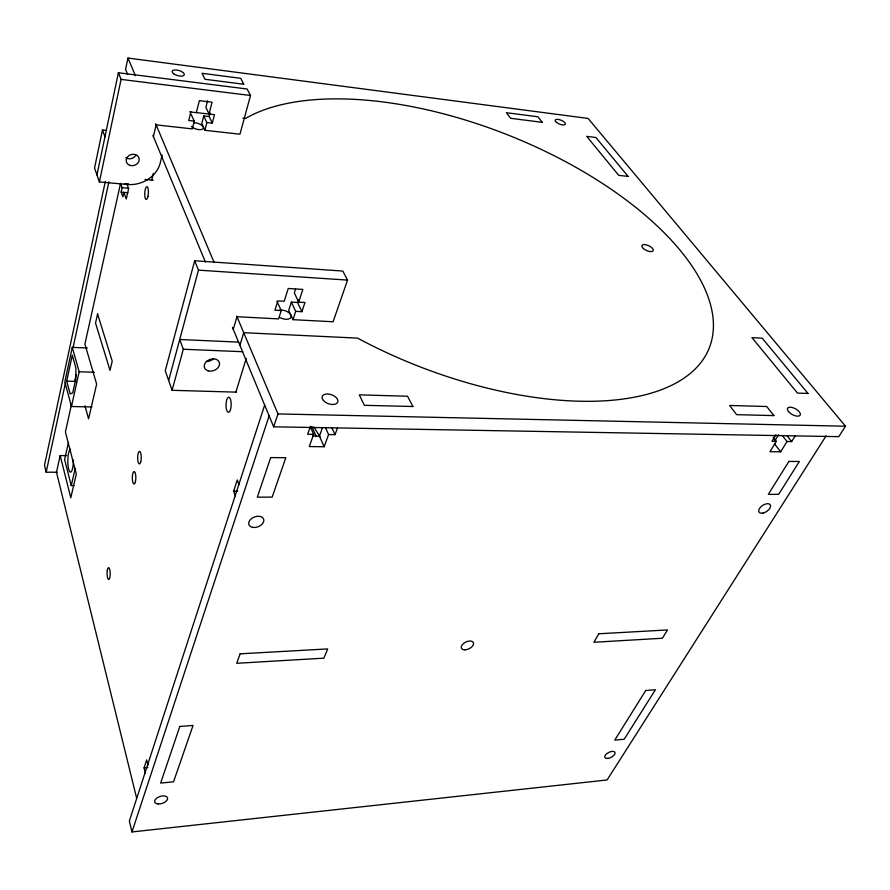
<?xml version="1.0" encoding="UTF-8"?>
<svg xmlns="http://www.w3.org/2000/svg" width="890" height="890" viewBox="0 0 890 890"><rect width="100%" height="100%" fill="white"/><g stroke="black" fill="none" stroke-linecap="round" stroke-linejoin="round"><path stroke-width="1.33" d="M106.589 130.441L102.461 129.996L94.551 168.032L99.402 181.927L127.192 184.486A28.714 24.553 -16.7 0 0 160.3 162.759L162.169 154.916M96.954 174.941L118.381 72.746L247.097 89L250.513 95.497L239.955 134.201L204.878 130.296L201.774 123.632L203.732 115.923L209.128 116.546L212.287 123.187L206.858 122.564L203.732 115.923M99.402 181.927L121.085 79.399L118.381 72.746M232.479 327.409L273.664 426.811L838.781 436.656L845.5 426.21L588.101 118.437L127.971 58.061L125.568 69.364L127.671 74.426M105.354 181.338L44.5 465.248L46.158 472.201L57.271 472.223M87.353 347.979L72.279 347.367L64.837 381.899L71.456 406.507L91.915 406.964M46.158 472.201L65.504 382.656M73.125 347.389L108.891 181.871M66.683 381.109L72.301 355.188L75.873 367.937L75.906 378.484L72.702 392.946L70.165 393.936L66.683 381.109L76.395 381.398M76.073 374.812L74.938 379.93L75.583 382.255M66.639 455.613L60.175 455.558L56.482 472.223L136.626 798.107M71.545 404.282L65.404 431.973L76.329 474.014L70.788 497.766L60.175 455.558M71.456 406.507L79.165 371.764L72.279 347.367M127.014 184.241L128.638 188.591L126.28 198.971L123.877 192.418L122.876 196.868L121.14 192.107L122.13 187.657L120.55 183.373L84.906 344.074L96.643 384.135L88.566 418.812L84.928 405.784M68.452 442.497L64.625 459.529L71.245 485.573L73.97 485.573M71.245 485.573L75.205 468.474M153.414 136.571L156.128 124.867L192.307 128.894L194.243 121.129L191.183 114.465M151.778 180.091L153.358 173.405M190.883 111.873L188.747 120.495L194.243 121.129M196.39 112.518L199.349 100.659L212.065 102.194L209.05 113.998L205.89 107.379L207.548 100.848M204.878 130.296L206.858 122.564M209.128 116.546L210.062 112.897M212.287 123.187L214.49 114.632L189.614 111.884M291.353 302.122L295.703 311.344L301.921 311.689L297.549 302.478L291.353 302.122L288.694 310.41L292.988 319.666L333.105 321.768L347.545 280.094L342.806 271.061L194.665 260.748L165.262 370.774L172.082 390.31L236.518 392.145M168.644 380.475L198.47 270.137L194.665 260.748M172.082 390.31L183.318 349.247L179.724 339.502L238.82 342.138M233.258 329.3L236.996 316.718L278.581 318.898L281.24 310.543L276.979 301.276M239.911 345.342L243.727 332.693L357.535 338.111A266.054 123.955 21.6 0 0 686.924 376.07A266.054 123.955 21.6 0 0 582.516 171.147A266.054 123.955 21.6 0 0 245.607 118.415L242.87 118.092M235.872 392.123L246.241 358.425M295.547 289.117L294.323 292.921L298.706 302.122L304.947 302.489L301.921 311.689M145.415 773.221L144.069 767.914L146.661 759.904L148.018 765.222M235.349 495.852L233.625 491.18L237.263 479.933L239.01 484.605M297.549 302.478L298.395 299.852M264.664 405.106L129.362 820.981L131.976 831.939L607.102 779.963L826.131 435.833M292.988 319.666L295.703 311.344M298.706 302.122L302.845 289.395L288.26 288.482L284.188 301.265L277.858 300.898L274.932 310.198L281.24 310.543M131.976 831.939L269.125 415.875M273.664 426.811L277.969 413.928L236.74 316.128M310.399 426.455L307.64 434.242L313.658 434.342L309.286 446.569L324.149 446.736L328.588 434.565L325.406 427.512M324.149 446.736L319.421 436.122L322.492 427.623M328.588 434.565L335.018 434.665L337.399 428.224M775.98 434.709L771.975 441.284L776.291 441.351L769.972 451.686L780.675 451.809L787.027 441.518L791.655 441.585L795.026 436.145M775.068 440.472L778.55 434.765M144.069 767.914L147.807 767.581M233.625 491.18L237.541 491.158M312.713 436.022L319.421 436.122M277.969 413.928L845.5 426.21M79.165 371.764L94.407 372.276M183.318 349.247L242.781 351.717M198.47 270.137L347.545 280.094M122.13 187.657L128.627 188.246M121.14 192.107L127.793 192.763M124.444 183.729L128.327 184.085M144.97 179.446L153.191 180.225M121.085 79.399L250.513 95.497M786.916 435.577L791.655 441.585M782.31 435.488L787.027 441.518M773.165 437.324L776.291 441.351M774.456 443.765L780.675 451.809M313.903 427.011L320.1 436.901M331.803 427.623L335.018 434.665M311.8 426.455L316.25 436.523M310.521 427.245L313.658 434.342M127.971 58.061L135.391 75.661M155.628 123.665L214.179 262.594M152.902 135.347L205.423 262.105M102.461 129.996L104.964 136.782M213.678 358.637A7.81 5.863 -20.1 0 1 206.424 361.429M135.87 155.227A6.586 5.652 -16.5 0 1 125.757 157.73M193.964 122.853A6.664 2.982 16.2 0 1 202.72 126.08A6.664 2.982 16.2 0 1 200.15 129.662A6.664 2.982 16.2 0 1 191.394 126.436M279.76 310.065A7.765 4.183 18.1 0 1 291.152 316.228A7.765 4.183 18.1 0 1 280.072 317.641M127.938 183.874A6.019 5.095 -16.1 0 1 126.391 183.907M73.38 460.086A11.481 2.781 -89.4 0 1 70.633 472.156A11.481 2.781 -89.4 0 1 67.829 461.354A11.481 2.781 -89.4 0 1 70.555 449.239M97.577 313.959L95.53 323.07L110.015 370.351L112.218 361.129L97.577 313.959M179.791 726.485L160.656 783.067L173.528 781.843L193.063 725.45L179.791 726.485M270.694 457.582L257.31 497.176L272.173 497.098L285.812 457.705L270.694 457.582M240.133 653.816L236.718 663.295L323.882 658.166L327.698 648.921L240.133 653.816M598.781 633.78L593.908 642.269L662.416 638.241L667.522 629.942L598.781 633.78M645.751 690.495L614.723 740.135L624.19 739.234L655.407 689.75L645.751 690.495M788.907 461.421L768.304 494.384L778.661 494.328L799.365 461.498L788.907 461.421M412.927 406.519L364.388 405.306L359.282 394.86L407.531 396.239L412.927 406.519M773.888 415.608L736.631 414.662L729.611 405.462L766.713 406.519L773.888 415.608M807.998 393.458L797.496 393.102L751.939 337.61L762.174 338.167L807.998 393.458M628.129 176.409L618.728 175.352L586.721 136.359L595.888 137.505L628.129 176.409M243.771 84.239L204.978 79.277L202.052 73.303L240.667 78.309L243.771 84.239M542.31 122.353L510.649 118.303L506.377 112.707L537.916 116.779L542.31 122.353M208.238 370.852A7.865 5.863 -20.2 0 0 219.563 363.699A7.865 5.863 -20.2 0 0 207.926 360.461A7.865 5.863 -20.2 0 0 208.238 370.852M129.773 165.34A6.619 5.663 -16.7 0 0 139.229 159.143A6.619 5.663 -16.7 0 0 129.083 155.483A6.619 5.663 -16.7 0 0 129.773 165.34M643.414 248.577A6.208 2.648 24.5 0 0 653.093 250.858A6.208 2.648 24.5 0 0 646.162 244.817A6.208 2.648 24.5 0 0 643.414 248.577M788.507 411.569A7.187 3.304 28.6 0 0 799.743 415.663A7.187 3.304 28.6 0 0 793.424 407.865A7.187 3.304 28.6 0 0 788.507 411.569M323.37 400.422A8.244 4.762 19.8 0 0 337.076 403.081A8.244 4.762 19.8 0 0 329.545 394.181A8.244 4.762 19.8 0 0 323.37 400.422M556.395 122.308A5.474 2.091 22.1 0 0 565.117 124.533A5.474 2.091 22.1 0 0 559.287 119.627A5.474 2.091 22.1 0 0 556.395 122.308M173.761 73.892A6.341 2.659 16 0 0 184.096 75.194A6.341 2.659 16 0 0 176.81 70.043A6.341 2.659 16 0 0 173.761 73.892M763.064 513.041A6.708 3.638 -33.1 0 0 770.406 505.042A6.708 3.638 -33.1 0 0 760.449 507.244A6.708 3.638 -33.1 0 0 763.064 513.041M607.692 758.414A5.674 2.737 -27.2 0 0 615.101 752.718A5.674 2.737 -27.2 0 0 606.969 753.519A5.674 2.737 -27.2 0 0 607.692 758.414M252.482 527.336A7.888 5.229 -20.9 0 0 263.863 520.339A7.888 5.229 -20.9 0 0 252.46 517.947A7.888 5.229 -20.9 0 0 252.482 527.336M158.131 803.937A6.753 3.638 -18 0 0 167.62 798.285A6.753 3.638 -18 0 0 157.597 797.54A6.753 3.638 -18 0 0 158.131 803.937M465.17 649.845A6.631 3.749 -25.7 0 0 473.513 642.936A6.631 3.749 -25.7 0 0 463.501 643.481A6.631 3.749 -25.7 0 0 465.17 649.845M107.267 570.468A5.941 1.569 89.4 0 0 108.658 579.49A5.941 1.569 89.4 0 0 109.993 570.701A5.941 1.569 89.4 0 0 107.267 570.468M135.369 481.991A6.252 1.758 -89.6 0 0 134.512 471.678A6.252 1.758 -89.6 0 0 132.399 479.677A6.252 1.758 -89.6 0 0 135.369 481.991M147.907 196.468A6.43 1.802 -86.5 0 0 147.006 186.644A6.43 1.802 -86.5 0 0 144.803 196.056A6.43 1.802 -86.5 0 0 147.907 196.468M230.488 409.611A7.554 2.581 -88.7 0 0 229.175 397.352A7.554 2.581 -88.7 0 0 226.127 407.409A7.554 2.581 -88.7 0 0 230.488 409.611M140.754 461.821A6.319 1.802 -89.4 0 0 139.875 451.441A6.319 1.802 -89.4 0 0 137.716 459.618A6.319 1.802 -89.4 0 0 140.754 461.821"/></g></svg>
